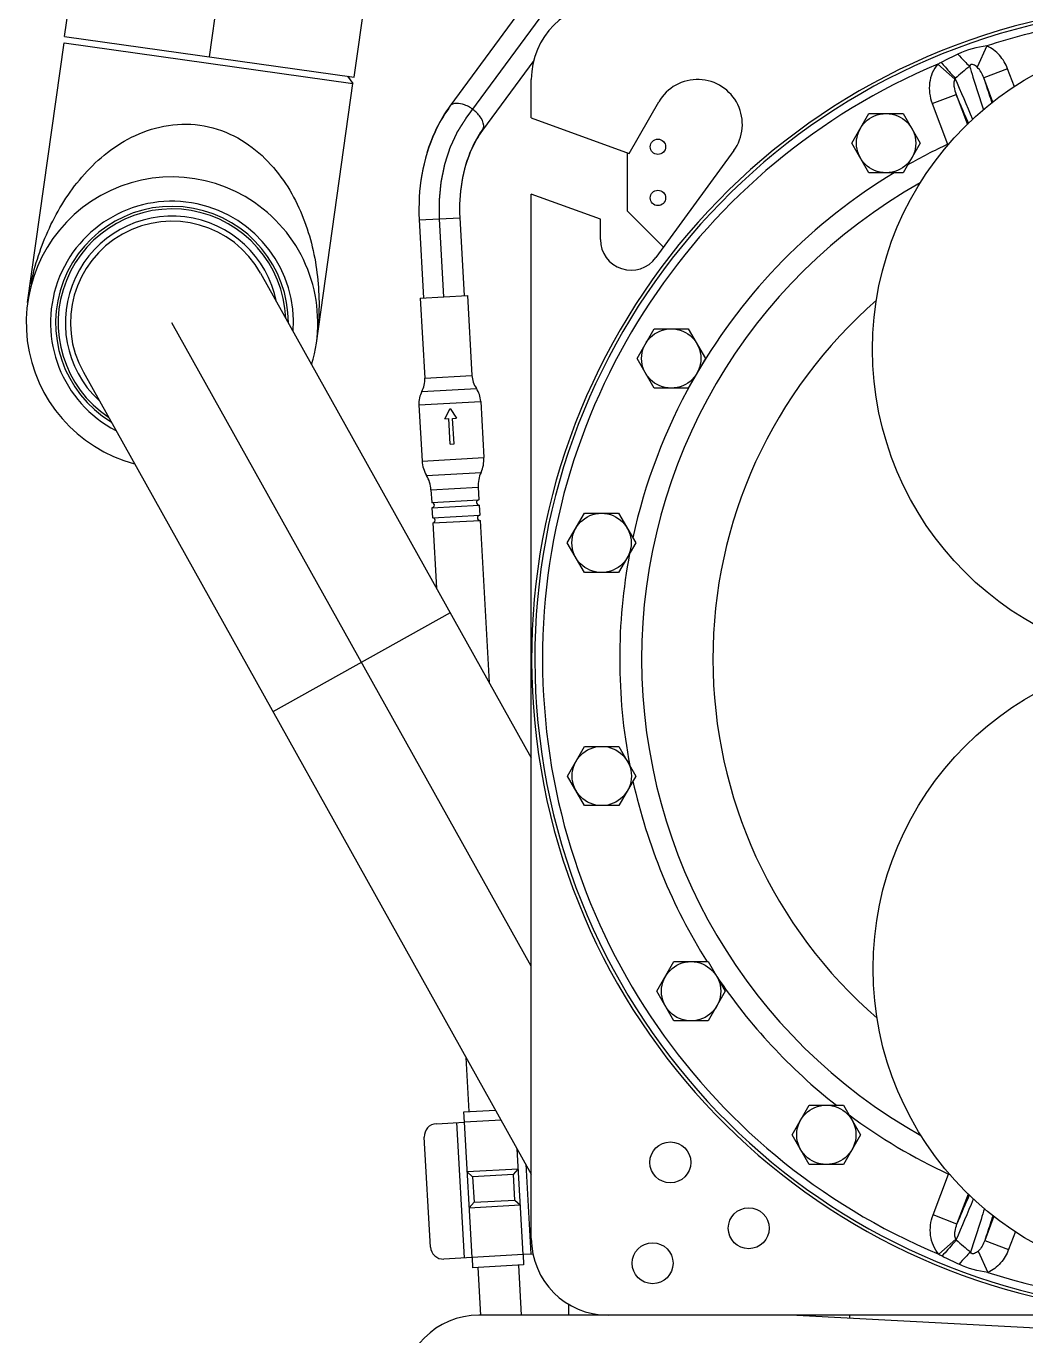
# Model space of a CAD drawing. Header units: millimetres. Extents: x 2513 to 2669, y 1505 to 1675.
# Drawn here: x 2524.77 to 2525.158, y 1506.535 to 1507.044 of the extents above; entities that cross this region are included whole.
import ezdxf

# ---------------------------------------------------------------- set-up
doc = ezdxf.new("R2010")
doc.units = ezdxf.units.MM
doc.linetypes.add('CENTER', pattern=[0.6, 0.375, -0.075, 0.075, -0.075])
for name, color, linetype in [('02___PRT_ALL_AXES', 7, 'Continuous'), ('AXES', 7, 'Continuous'), ('CENTER_LINE', 7, 'Continuous'), ('DEFAULT_1', 7, 'CENTER'), ('DTM_AXES', 7, 'Continuous')]:
    doc.layers.add(name, color=color, linetype=linetype)

msp = doc.modelspace()

# ---------------------------------------------------------------- linework, layer by layer
at = {"linetype": 'Continuous'}
for p, q in [((2524.991442180725, 1507.090428370102), (2524.934134725247, 1507.012628683333)), ((2524.784234732398, 1507.037279655017), (2524.896475308082, 1507.021505270823)), ((2525.142904979107, 1507.036077119431), (2525.139130993532, 1507.02776895871)), ((2524.966797816986, 1507.030358378122), (2524.946842855481, 1507.00326784092)), ((2525.123869319059, 1507.028983166437), (2525.130412274206, 1507.023108803203)), ((2525.150961973985, 1507.02718266098), (2525.141670726166, 1507.023653247023)), ((2525.153610768859, 1507.020209659258), (2525.150961973985, 1507.02718266098)), ((2524.894359833927, 1507.02431262618), (2524.896475321315, 1507.021505280795)), ((2525.145252994277, 1507.014222859663), (2525.141670726166, 1507.023653247023)), ((2525.121610642581, 1507.013718747086), (2525.130901890399, 1507.017248161043)), ((2525.130901890399, 1507.017248161043), (2525.135363715634, 1507.005502323213)), ((2525.121610642581, 1507.013718747086), (2525.127642556178, 1506.997839622469)), ((2524.946771380072, 1507.003457667162), (2524.946719541992, 1507.003383912696)), ((2524.946842855481, 1507.00326784092), (2524.947240030303, 1507.004108204427)), ((2525.003115623305, 1506.994534805079), (2525.003115623305, 1506.972014106027)), ((2525.127642556178, 1506.997839622469), (2525.128390463353, 1506.998123725753)), ((2525.127826601804, 1506.997444693096), (2525.127642556178, 1506.997839622469)), ((2524.922258693804, 1506.968598537257), (2524.923965265456, 1506.938094322972)), ((2524.938034065954, 1506.969176479457), (2524.922275127951, 1506.968294539688)), ((2524.938022241864, 1506.969394375222), (2524.939724203458, 1506.938976262741)), ((2525.003115623305, 1506.972014106027), (2525.01722535511, 1506.957904374222)), ((2524.860620268189, 1506.947718176934), (2524.96583153512, 1506.759379081474)), ((2524.791723555153, 1506.909230626337), (2524.96583153512, 1506.597559258661)), ((2524.932255441698, 1506.891161386495), (2524.934272486762, 1506.895155008378)), ((2524.934272486762, 1506.895155008378), (2524.936722542233, 1506.891411385169)), ((2524.932255441698, 1506.891161386495), (2524.93374447521, 1506.891244719386)), ((2524.93430002782, 1506.881317829306), (2524.93374447521, 1506.891244719386)), ((2524.935233508721, 1506.891328052278), (2524.936722542233, 1506.891411385169)), ((2524.935789061332, 1506.881401162198), (2524.935233508721, 1506.891328052278)), ((2524.93430002782, 1506.881317829306), (2524.935789061332, 1506.881401162198)), ((2524.934324222334, 1506.815780443834), (2524.865427509298, 1506.777292893237)), ((2524.928914836969, 1506.617226427283), (2524.939834416058, 1506.617837535154)), ((2524.939800777869, 1506.565058351945), (2524.936856349034, 1506.617670869371)), ((2524.942778844892, 1506.565225017728), (2524.939834416058, 1506.617837535154)), ((2524.926618044459, 1506.569299578592), (2524.924229168234, 1506.611985205937)), ((2524.962632625053, 1506.566336122949), (2524.960334539855, 1506.607399451125)), ((2524.960771523809, 1506.599591204718), (2524.940917743648, 1506.598480099497)), ((2524.943014232186, 1506.596605832003), (2524.940917743648, 1506.598480099497)), ((2524.958897256315, 1506.597494716179), (2524.943014232186, 1506.596605832003)), ((2524.958897256315, 1506.597494716179), (2524.960771523809, 1506.599591204718)), ((2524.959452808925, 1506.587567826099), (2524.958897256315, 1506.597494716179)), ((2524.963654538755, 1506.601456308267), (2524.965610692077, 1506.566502788731)), ((2525.121987602979, 1506.581754060331), (2525.127991793102, 1506.597643688433)), ((2525.127991793102, 1506.597643688433), (2525.128173713651, 1506.598035843966)), ((2525.128731440591, 1506.597364198937), (2525.127991793102, 1506.597643688433)), ((2524.943014232186, 1506.596605832003), (2524.943569784796, 1506.586678941923)), ((2524.943569784796, 1506.586678941923), (2524.959452808925, 1506.587567826099)), ((2524.959452808925, 1506.587567826099), (2524.961549297463, 1506.585693558605)), ((2525.131284996632, 1506.578240868028), (2525.135725289973, 1506.589991763387)), ((2524.943569784796, 1506.586678941923), (2524.941695517302, 1506.584582453385)), ((2524.941695517302, 1506.584582453385), (2524.961549297463, 1506.585693558605)), ((2525.131284996632, 1506.578240868028), (2525.121987602979, 1506.581754060331)), ((2525.145628569886, 1506.581285314315), (2525.142064994975, 1506.571854586958)), ((2525.130805609736, 1506.572379380079), (2525.12427291744, 1506.566493606362)), ((2525.142064994975, 1506.571854586958), (2525.151362388628, 1506.568341394655)), ((2525.153997479974, 1506.575314961553), (2525.151362388628, 1506.568341394655)), ((2524.966630284484, 1506.566559849626), (2524.962632625053, 1506.566336122949)), ((2525.139532449335, 1506.567734449185), (2525.143320929772, 1506.55943288765)), ((2524.942778844892, 1506.565225017728), (2524.931859265804, 1506.564613909857)), ((2524.980250331172, 1506.54717548286), (2524.980250331172, 1506.542799682843)), ((2525.069084504612, 1506.542799682843), (2524.945449566912, 1506.542799682843)), ((2525.069084504612, 1506.542799682843), (2525.220854698305, 1506.53484574403)), ((2525.089616989847, 1506.541723620888), (2525.089616989847, 1506.542799682843))]:
    msp.add_line(p, q, dxfattribs=at)
for centre, radius in [((2525.015046531524, 1506.996870164817), 0.002982727054788928), ((2525.015046531524, 1506.976985317785), 0.002982727054788928), ((2525.019876781864, 1506.602167389382), 0.007953938812770475), ((2525.050342135005, 1506.576603922797), 0.007953938812770475), ((2525.012970846963, 1506.563001886333), 0.007953938812770475)]:
    msp.add_circle(centre, radius, dxfattribs=at)
for centre, radius, start, end in [((2525.220854698305, 1506.797822846027), 0.254918951116987, 101.2011361508318, 78.89886385321802), ((2525.220854698305, 1506.797822846027), 0.2536602252505167, 101.2011361508318, 78.89886385321802), ((2525.220854698305, 1506.797822846027), 0.2506815859194569, 101.2011361508318, 108.1165597254186), ((2525.258206121138, 1506.766963011269), 0.2944734374935963, 115.4481456455248, 116.8643511655587), ((2525.220854698305, 1506.797822846027), 0.2506815859194569, 112.7609217502313, 247.3390789294282), ((2525.142751227071, 1506.994899966077), 0.03896397049738818, 116.8720348190403, 118.9862148733721), ((2525.505361143501, 1506.592247926665), 0.5712931619960547, 130.2637143473145, 130.9917113737177), ((2517.868399360303, 1503.92885153557), 7.894079274452244, 22.95442026370602, 23.08004366538634), ((2524.974878969578, 1506.982617999776), 0.05060370118477862, 143.6260315051923, 144.6159631628333), ((2524.97788065618, 1506.981540469916), 0.03805457390517197, 143.6272465743056, 144.8344277893007), ((2525.220854698305, 1506.797822846027), 0.2206699215979315, 114.9865368727507, 119.509649387856), ((2525.220854698305, 1506.797822846027), 0.2206699215979315, 121.0936106096333, 149.7896239478897), ((2525.220854698305, 1506.797822846027), 0.2121593876719925, 119.3248752610172, 240.7805115022066), ((2524.82617191167, 1506.928474401636), 0.0472265117008247, 355.8597923609477, 242.5180376757082), ((2524.82617191167, 1506.928474401636), 0.04523802699763207, 359.9105175378944, 238.4671523516478), ((2524.826171911671, 1506.928474401636), 0.03945899332897852, 29.1888960649695, 209.1888960649694), ((2525.220854698305, 1506.797822846027), 0.1844648556638422, 130.9169221926195, 229.1811859653299), ((2525.220854698305, 1506.797822846027), 0.2206699215979315, 150.711850204477, 167.6899439099225), ((2525.220854698305, 1506.797822846027), 0.2206699215979315, 169.305432233271, 190.7972527531087), ((2525.220854698305, 1506.797822846027), 0.2206699215979315, 192.4130492808267, 212.2154888200872), ((2525.220854698305, 1506.797822846027), 0.2206699215979315, 213.9982224923753, 231.8094379379627), ((2525.220854698305, 1506.797822846027), 0.2206699215979315, 233.4080091036227, 245.1134631269462), ((2524.929192613275, 1506.612262982243), 0.004971211757981546, 93.20318351576482, 183.2031835118743), ((2517.420299881207, 1509.8412890618), 8.375154651884209, 337.0235613680758, 337.1419124309242), ((2525.505030886621, 1507.003927898253), 0.5713377462779843, 229.1083170190236, 229.8362572459193), ((2524.931581489499, 1506.569577354897), 0.004971211757981546, 183.2031835118743, 273.2031835157647), ((2525.143089750783, 1506.600599178327), 0.03895206356761008, 241.1134619578761, 243.228288350435), ((2525.258151408926, 1506.828746198808), 0.2944716282582617, 243.2356444848817, 244.6518587080215), ((2525.220854698305, 1506.797822846027), 0.2506815859194569, 251.9834399629196, 288.116559701899), ((2524.945449566912, 1506.512972412295), 0.02982727054788928, 90, 180)]:
    msp.add_arc(centre, radius, start, end, dxfattribs=at)
for points in [[(2525.142904979105, 1507.036077119432), (2525.139033576758, 1507.035656371139), (2525.135188620646, 1507.034539135471), (2525.131672635818, 1507.032865027964)], [(2525.130621479577, 1507.023462570433), (2525.13054211842, 1507.023350899127), (2525.130473148766, 1507.023231534603), (2525.130412273853, 1507.02310880352)], [(2525.131015432347, 1506.572025978607), (2525.130935871938, 1506.572137508059), (2525.13086670079, 1506.572256756366), (2525.130805609591, 1506.572379379949)], [(2525.14332092977, 1506.559432887648), (2525.139448749733, 1506.559846417592), (2525.135601998422, 1506.560957611924), (2525.132082997437, 1506.562625370097)]]:
    msp.add_open_spline(points, degree=3, dxfattribs=at)
for points, knots in [([(2525.150961973985, 1507.02718266098), (2525.150237573916, 1507.029089647059), (2525.148108495006, 1507.032678452161), (2525.144759109005, 1507.035234885537), (2525.142904972745, 1507.036077122639)], [0, 0, 0, 0, 0.5004262716, 1, 1, 1, 1]), ([(2525.131672635505, 1507.03286502879), (2525.132494201503, 1507.031927075927), (2525.133941016832, 1507.030331476642), (2525.135451766482, 1507.028791200887), (2525.136130584137, 1507.028189037576)], [0, 0, 0, 0, 0.5787904246, 1, 1, 1, 1]), ([(2525.123869316279, 1507.028983163095), (2525.122970491049, 1507.027982037471), (2525.121506787011, 1507.025654695878), (2525.120101993963, 1507.020419968901), (2525.120660618424, 1507.016219713712), (2525.121610642581, 1507.013718747086)], [0, 0, 0, 0, 0.2506631628, 0.5015615327, 1, 1, 1, 1]), ([(2525.125139536357, 1507.029656539071), (2525.125685799896, 1507.029029017469), (2525.127501133064, 1507.026953862922), (2525.129321367372, 1507.024882462593), (2525.130621479577, 1507.023462570433)], [0, 0, 0, 0, 0.3017500771, 1, 1, 1, 1]), ([(2525.139130993532, 1507.02776895871), (2525.138920083791, 1507.027955136497), (2525.138480114175, 1507.02830911504), (2525.137752578461, 1507.028765524347), (2525.136777357156, 1507.028969794492), (2525.13628846623, 1507.028455642685), (2525.136130566789, 1507.028189059648)], [0, 0, 0, 0, 0.2387530941, 0.4760602207, 0.7370520345999999, 1, 1, 1, 1]), ([(2525.136130574484, 1507.028189050953), (2525.136585482289, 1507.026781132565), (2525.138414011386, 1507.021120239562), (2525.140240418531, 1507.015458661022), (2525.141611105766, 1507.011204739889)], [0, 0, 0, 0, 0.248716572, 1, 1, 1, 1]), ([(2525.141670725925, 1507.023653246932), (2525.141400694885, 1507.024410581859), (2525.140725579676, 1507.025892002438), (2525.139745157473, 1507.027226619875), (2525.139130992479, 1507.027768956392)], [0, 0, 0, 0, 0.4952844165999999, 1, 1, 1, 1]), ([(2525.130412274206, 1507.023108803203), (2525.130180018738, 1507.022640405667), (2525.129993869062, 1507.021599395926), (2525.130118496092, 1507.019600114542), (2525.1305352804, 1507.018156506837), (2525.130901890606, 1507.017248161122)], [0, 0, 0, 0, 0.2610660047, 0.510873726, 1, 1, 1, 1]), ([(2525.141670726166, 1507.023653247023), (2525.141937481914, 1507.022844560868), (2525.143007707656, 1507.019600666249), (2525.144078639736, 1507.016357004645), (2525.144883067181, 1507.013922112292)], [0, 0, 0, 0, 0.2492906108, 1, 1, 1, 1]), ([(2525.13578962267, 1507.005934282977), (2525.135381323871, 1507.006880031018), (2525.133752750691, 1507.01065161351), (2525.13212323563, 1507.014422789267), (2525.130901890399, 1507.017248161043)], [0, 0, 0, 0, 0.2507489426, 1, 1, 1, 1]), ([(2524.933737550425, 1507.011788319827), (2524.931661800751, 1507.008970315204), (2524.924081049115, 1506.995856931539), (2524.921656753831, 1506.980145716484), (2524.922258698016, 1506.968598537459)], [0, 0, 0, 0, 0.2323588014, 1, 1, 1, 1]), ([(2524.933622320673, 1507.011920277755), (2524.931546986602, 1507.008998434262), (2524.924100599567, 1506.9957886114), (2524.921659612534, 1506.980088190746), (2524.92225869616, 1506.968598537373)], [0, 0, 0, 0, 0.2375137429, 1, 1, 1, 1]), ([(2524.947240030303, 1507.004108204427), (2524.947582276296, 1507.005406845444), (2524.946470879667, 1507.008276676945), (2524.943559885723, 1507.011210335088), (2524.939789899884, 1507.01365370807), (2524.935274011723, 1507.014175918918), (2524.934135261228, 1507.012628288656)], [0, 0, 0, 0, 0.2224615474, 0.4487042315999999, 0.6817192154, 1, 1, 1, 1]), ([(2524.771317480545, 1506.943558914512), (2524.772897241276, 1506.95102046957), (2524.777734753435, 1506.965830072485), (2524.788182820431, 1506.9826160866), (2524.799681283574, 1506.994007248984), (2524.810380505557, 1507.001116914502), (2524.823084447973, 1507.005626706378), (2524.832369386851, 1507.00591605498), (2524.836964911382, 1507.005270584999)], [0, 0, 0, 0, 0.2323440599, 0.4704052935, 0.5942580265, 0.7231332143000001, 0.8586298820999999, 1, 1, 1, 1]), ([(2524.836964911382, 1507.005270584999), (2524.841560131644, 1507.004624438351), (2524.850405246382, 1507.001787158193), (2524.8613736392, 1506.993950947721), (2524.869698593134, 1506.984168238475), (2524.877611875524, 1506.970049811484), (2524.883028722378, 1506.951035219777), (2524.883597319151, 1506.9354666526), (2524.88305953508, 1506.927859032998)], [0, 0, 0, 0, 0.1413701045, 0.2768669469, 0.4057422623, 0.5295950867, 0.7676562962000001, 1, 1, 1, 1]), ([(2524.946842855481, 1507.00326784092), (2524.945267380575, 1507.001129001336), (2524.939366151247, 1506.990836111153), (2524.937542660798, 1506.978521289885), (2524.938022244055, 1506.969394375327)], [0, 0, 0, 0, 0.2252004233, 1, 1, 1, 1]), ([(2524.946719541992, 1507.003383912696), (2524.945137411994, 1507.00112728988), (2524.939382690283, 1506.990738145805), (2524.937546825606, 1506.978442859391), (2524.938022244572, 1506.969394375355)], [0, 0, 0, 0, 0.233223376, 1, 1, 1, 1]), ([(2525.131284996632, 1506.578240868028), (2525.131689584968, 1506.579181316663), (2525.133312373172, 1506.582953946895), (2525.13493434139, 1506.586726929872), (2525.136151403027, 1506.589559600783)], [0, 0, 0, 0, 0.2492873923, 1, 1, 1, 1]), ([(2525.141984402251, 1506.584305326169), (2525.141528195242, 1506.582880977934), (2525.139712716106, 1506.5772150206), (2525.137894804262, 1506.571549842872), (2525.1365327682, 1506.567309120551)], [0, 0, 0, 0, 0.2513777633, 1, 1, 1, 1]), ([(2525.124272916804, 1506.566493607127), (2525.123372352769, 1506.567493173569), (2525.121904572853, 1506.569817948208), (2525.120490656119, 1506.575050223888), (2525.121041946787, 1506.579251441919), (2525.121987602979, 1506.581754060331)], [0, 0, 0, 0, 0.2506637572, 0.501562174, 1, 1, 1, 1]), ([(2525.130805609736, 1506.572379380079), (2525.130572425214, 1506.572847324329), (2525.130384621668, 1506.573888094488), (2525.130505678741, 1506.575887552771), (2525.130919975295, 1506.577331890461), (2525.131284996882, 1506.578240867934)], [0, 0, 0, 0, 0.2610698231, 0.5108773329999999, 1, 1, 1, 1]), ([(2525.145258629892, 1506.58158608517), (2525.144991514076, 1506.580772798505), (2525.14392640299, 1506.577529151582), (2525.142862078684, 1506.574285246324), (2525.142064994975, 1506.571854586958)], [0, 0, 0, 0, 0.2507374988, 1, 1, 1, 1]), ([(2525.131015432347, 1506.572025978607), (2525.130678136061, 1506.571656313976), (2525.128836524163, 1506.56960427921), (2525.127023090779, 1506.567527206778), (2525.125544308099, 1506.565822451792)], [0, 0, 0, 0, 0.1814968773, 1, 1, 1, 1]), ([(2525.142064994733, 1506.57185458705), (2525.141796285945, 1506.571096782), (2525.141123766039, 1506.569614175578), (2525.140145648292, 1506.568277878753), (2525.139532448405, 1506.567734451222)], [0, 0, 0, 0, 0.4952843983, 1, 1, 1, 1]), ([(2525.136532777902, 1506.567309134043), (2525.135855012233, 1506.566705786873), (2525.134346953145, 1506.565162876675), (2525.132902924842, 1506.563564754616), (2525.132082997123, 1506.562625369264)], [0, 0, 0, 0, 0.4212095795, 1, 1, 1, 1]), ([(2525.139532449335, 1506.567734449185), (2525.139321872412, 1506.56754789451), (2525.138882509159, 1506.567193159945), (2525.138155775596, 1506.566735475219), (2525.137180902186, 1506.566529507158), (2525.136691136047, 1506.567042814008), (2525.136532760502, 1506.567309111823)], [0, 0, 0, 0, 0.2387533837, 0.4760612094, 0.7370539786, 1, 1, 1, 1]), ([(2525.151362388628, 1506.568341394655), (2525.150641318391, 1506.566433146717), (2525.148518505628, 1506.562840630496), (2525.145173585577, 1506.560278355496), (2525.143320921704, 1506.559432883563)], [0, 0, 0, 0, 0.5004262566, 1, 1, 1, 1])]:
    msp.add_open_spline(points, degree=3, knots=knots, dxfattribs=at)
at = {"layer": '02___PRT_ALL_AXES', "linetype": 'Continuous'}
for p, q in [((2524.770051623828, 1506.936361593733), (2524.784234732398, 1507.037279655017)), ((2524.882292199512, 1506.920587209539), (2524.896475308082, 1507.021505270823)), ((2525.090427799129, 1506.998264948703), (2525.097076794856, 1507.00978134712)), ((2525.097076794856, 1507.00978134712), (2525.110374786308, 1507.00978134712)), ((2525.110374786308, 1507.00978134712), (2525.117023782034, 1506.998264948703)), ((2525.097076794856, 1506.986748550285), (2525.090427799129, 1506.998264948703)), ((2525.117023782034, 1506.998264948703), (2525.110374786308, 1506.986748550285)), ((2525.110374786308, 1506.986748550285), (2525.097076794856, 1506.986748550285)), ((2525.006910481062, 1506.914601738065), (2525.013559476788, 1506.926118136482)), ((2525.013559476788, 1506.926118136482), (2525.026857468241, 1506.926118136482)), ((2525.026857468241, 1506.926118136482), (2525.033506463967, 1506.914601738065)), ((2525.013559476788, 1506.903085339648), (2525.006910481062, 1506.914601738065)), ((2525.033506463967, 1506.914601738065), (2525.026857468241, 1506.903085339648)), ((2525.026857468241, 1506.903085339648), (2525.013559476788, 1506.903085339648)), ((2524.979822484883, 1506.842915436258), (2524.98647148061, 1506.854431834675)), ((2524.98647148061, 1506.854431834675), (2524.999769472062, 1506.854431834675)), ((2524.999769472062, 1506.854431834675), (2525.006418467789, 1506.842915436258)), ((2524.98647148061, 1506.83139903784), (2524.979822484883, 1506.842915436258)), ((2525.006418467789, 1506.842915436258), (2524.999769472062, 1506.83139903784)), ((2524.999769472062, 1506.83139903784), (2524.98647148061, 1506.83139903784)), ((2524.979901533119, 1506.752332853479), (2524.986550528846, 1506.763849251897)), ((2524.986550528846, 1506.763849251897), (2524.999848520298, 1506.763849251897)), ((2524.999848520298, 1506.763849251897), (2525.006497516024, 1506.752332853479)), ((2524.986550528846, 1506.740816455062), (2524.979901533119, 1506.752332853479)), ((2525.006497516024, 1506.752332853479), (2524.999848520298, 1506.740816455062)), ((2524.999848520298, 1506.740816455062), (2524.986550528846, 1506.740816455062)), ((2525.014639017857, 1506.668675709698), (2525.021288013583, 1506.680192108116)), ((2525.021288013583, 1506.680192108116), (2525.034586005036, 1506.680192108116)), ((2525.034586005036, 1506.680192108116), (2525.041235000762, 1506.668675709698)), ((2525.021288013583, 1506.657159311281), (2525.014639017857, 1506.668675709698)), ((2525.041235000762, 1506.668675709698), (2525.034586005036, 1506.657159311281)), ((2525.034586005036, 1506.657159311281), (2525.021288013583, 1506.657159311281)), ((2525.067195643173, 1506.612903973675), (2525.0738446389, 1506.624420372092)), ((2525.0738446389, 1506.624420372092), (2525.087142630352, 1506.624420372092)), ((2525.087142630352, 1506.624420372092), (2525.093791626078, 1506.612903973675)), ((2525.0738446389, 1506.601387575257), (2525.067195643173, 1506.612903973675)), ((2525.093791626078, 1506.612903973675), (2525.087142630352, 1506.601387575257)), ((2525.087142630352, 1506.601387575257), (2525.0738446389, 1506.601387575257))]:
    msp.add_line(p, q, dxfattribs=at)
for centre in [(2525.103725790582, 1506.998264948703), (2525.020208472515, 1506.914601738065), (2524.993120476336, 1506.842915436258), (2524.993199524572, 1506.752332853479), (2525.027937009309, 1506.668675709698), (2525.080493634625, 1506.612903973675)]:
    msp.add_circle(centre, 0.01151639841724371, dxfattribs=at)
for radius, start, end in [(0.05667181404098963, 343.3175942213613, 255.0602247515504), (0.04424378464603577, 2.296083803259789, 236.0815280677002)]:
    msp.add_arc((2524.82617191167, 1506.928474401636), radius, start, end, dxfattribs=at)
at = {"layer": 'AXES', "linetype": 'Continuous'}
for p, q in [((2524.96583153512, 1507.00810510339), (2524.96583153512, 1507.023018738664)), ((2525.003818849848, 1506.994278851549), (2525.015389103129, 1507.014319118087)), ((2524.96583153512, 1507.00810510339), (2525.003818849848, 1506.994278851549)), ((2525.044520798715, 1506.995374925372), (2525.014250537055, 1506.953820613076)), ((2524.96583153512, 1506.572626953391), (2524.96583153512, 1506.978479686281)), ((2524.992676078613, 1506.968709071497), (2524.96583153512, 1506.978479686281)), ((2524.992676078613, 1506.960845462543), (2524.992676078613, 1506.968709071497)), ((2524.922667324578, 1506.938021684468), (2524.941022144336, 1506.939048901245)), ((2524.941022144336, 1506.939048901245), (2524.94276096174, 1506.907978847915)), ((2524.922667324578, 1506.938021684468), (2524.924406141981, 1506.906951631139)), ((2524.924406141981, 1506.906951631139), (2524.94276096174, 1506.907978847915)), ((2524.923275132691, 1506.90176096618), (2524.944464079568, 1506.902946793227)), ((2524.922144123402, 1506.896570301222), (2524.946167197397, 1506.897914738539)), ((2524.946167197397, 1506.897914738539), (2524.947389413139, 1506.876075580362)), ((2524.922144123402, 1506.896570301222), (2524.923366339145, 1506.874731143045)), ((2524.923366339145, 1506.874731143045), (2524.947389413139, 1506.876075580362)), ((2524.92510015415, 1506.869150575955), (2524.946289101026, 1506.870336403002)), ((2524.926833969155, 1506.863570008866), (2524.945188788914, 1506.864597225642)), ((2524.926833969155, 1506.863570008866), (2524.92711174546, 1506.858606563825)), ((2524.945188788914, 1506.864597225642), (2524.945466565219, 1506.859633780602)), ((2524.92711174546, 1506.858606563825), (2524.945466565219, 1506.859633780602)), ((2524.927222855982, 1506.856621185809), (2524.945577675741, 1506.857648402586)), ((2524.945577675741, 1506.857648402586), (2524.945799896785, 1506.853677646553)), ((2524.927222855982, 1506.856621185809), (2524.927445077026, 1506.852650429777)), ((2524.927445077026, 1506.852650429777), (2524.945799896785, 1506.853677646553)), ((2524.927556187548, 1506.850665051761), (2524.945911007307, 1506.851692268537)), ((2524.945911007307, 1506.851692268537), (2524.949434579172, 1506.788731335673)), ((2524.927556187548, 1506.850665051761), (2524.928972319291, 1506.825360906151)), ((2524.941662097816, 1506.6219230128), (2524.94048647977, 1506.642929540175)), ((2524.939612195014, 1506.621808291186), (2524.951901182236, 1506.622496037184)), ((2524.939834416058, 1506.617837535154), (2524.939612195014, 1506.621808291186)), ((2524.954058844846, 1506.61863359701), (2524.939834416058, 1506.617837535154)), ((2524.962632625053, 1506.566336122949), (2524.942778844892, 1506.565225017728)), ((2524.942778844892, 1506.565225017728), (2524.943001065937, 1506.561254261696)), ((2524.962854846097, 1506.562365366916), (2524.943001065937, 1506.561254261696)), ((2524.960804943296, 1506.562250645302), (2524.961893505059, 1506.542799682843)), ((2524.962632625053, 1506.566336122949), (2524.962854846097, 1506.562365366916)), ((2524.945050968739, 1506.56136898331), (2524.946090188802, 1506.542799682843)), ((2525.372624891997, 1506.542799682843), (2525.069084504612, 1506.542799682843))]:
    msp.add_line(p, q, dxfattribs=at)
for centre in [(2525.220749713862, 1506.918126124762), (2525.220959682747, 1506.677519567292)]:
    msp.add_circle(centre, 0.122291809246346, dxfattribs=at)
for centre, radius, start, end in [((2524.995658805668, 1507.023018738664), 0.02982727054788928, 90, 180), ((2525.030457287974, 1507.005619497511), 0.01739924115293541, 323.9285129673313, 149.9999999993659), ((2525.004606986832, 1506.960845462543), 0.01193090821915571, 180, 323.9285129673313), ((2524.95268785182, 1506.908534400525), 0.009942423515963092, 183.2031835118743, 214.1939823425029), ((2524.914479251901, 1506.906396078529), 0.009942423515963092, 332.2123846849605, 3.203183511874414), ((2524.936240307316, 1506.897359185929), 0.009942423515963092, 3.203183511874414, 34.19398234250303), ((2524.932071013483, 1506.897125853832), 0.009942423515963092, 152.2123846849605, 183.2031835118743), ((2524.935377876142, 1506.875403361703), 0.01203033245431534, 183.2031835118743, 211.3155975198977), ((2524.935377876142, 1506.875403361703), 0.01203033245431534, 335.0907695056332, 3.203183511874414), ((2524.914822432158, 1506.862897790207), 0.01203033245431534, 3.203183511874414, 31.31559751989777), ((2524.95720032591, 1506.8652694443), 0.01203033245431534, 155.0907695056333, 183.2031835118743), ((2524.927167300721, 1506.857613874817), 0.0009942423515963094, 273.2031835157647, 93.20318351576482), ((2524.945522120479, 1506.858641091594), 0.0009942423515963094, 93.20318351576482, 273.2031835157647), ((2524.927500632287, 1506.851657740769), 0.0009942423515963094, 273.2031835157647, 93.20318351576482), ((2524.945855452046, 1506.852684957545), 0.0009942423515963094, 93.20318351576482, 273.2031835157647), ((2524.995658805668, 1506.572626953391), 0.02982727054788928, 180, 270)]:
    msp.add_arc(centre, radius, start, end, dxfattribs=at)
at = {"layer": 'CENTER_LINE', "linetype": 'Continuous'}
for p, q in [((2524.784432976934, 1507.039761827106), (2524.792873656196, 1507.099820380762)), ((2524.896968922555, 1507.023945931375), (2524.905409601816, 1507.08400448503)), ((2524.784432976934, 1507.039761827106), (2524.896968922555, 1507.023945931375))]:
    msp.add_line(p, q, dxfattribs=at)
at = {"layer": 'CENTER_LINE', "linetype": 'CENTER'}
msp.add_line((2524.840700949744, 1507.03185387924), (2524.848103859368, 1507.084528318236), dxfattribs=at)
at = {"layer": 'DEFAULT_1', "linetype": 'CENTER'}
for p, q in [((2524.940488790364, 1507.007948262127), (2525.001243856508, 1507.090428370102)), ((2524.931844734457, 1506.938535292857), (2524.930154596953, 1506.968735509572)), ((2524.96583153512, 1506.678469170068), (2524.826171911671, 1506.928474401636))]:
    msp.add_line(p, q, dxfattribs=at)
msp.add_open_spline([(2524.930154596953, 1506.968735509572), (2524.930151953756, 1506.969186305706), (2524.93014666736, 1506.970087897974), (2524.930140059372, 1506.971214888309), (2524.930134772968, 1506.972116480578), (2524.930130808201, 1506.972792674775), (2524.9301268433, 1506.973468868991), (2524.930122878897, 1506.974145063134), (2524.930119573679, 1506.974708558483), (2524.93011726306, 1506.975103004776), (2524.930115937972, 1506.975328403362), (2524.930114957491, 1506.97549745032), (2524.93011392604, 1506.97566650485), (2524.930113295359, 1506.975793274517), (2524.930112652654, 1506.975877820646), (2524.930112715583, 1506.975912999068), (2524.930111994415, 1506.975941256421), (2524.930114094715, 1506.975969094618), (2524.930119081158, 1506.976017616713), (2524.930125520678, 1506.976087035602), (2524.930136206144, 1506.97619804904), (2524.930149432099, 1506.97633683528), (2524.930170666774, 1506.976558882398), (2524.930197185022, 1506.976836445024), (2524.930229017662, 1506.97716951858), (2524.930271457429, 1506.977613617211), (2524.930324508427, 1506.978168740309), (2524.930388169068, 1506.978834888108), (2524.930451829869, 1506.979501035884), (2524.930515490589, 1506.980167183671), (2524.930579151473, 1506.980833331439), (2524.930632201729, 1506.981388454635), (2524.930674643005, 1506.981832553065), (2524.930706471037, 1506.982165627237), (2524.930733003702, 1506.982443187934), (2524.930754208962, 1506.982665238987), (2524.930767509778, 1506.982804015213), (2524.930778041582, 1506.982915049207), (2524.930784872316, 1506.982984415762), (2524.930789156092, 1506.983033031856), (2524.930792382721, 1506.983060719378), (2524.930798542529, 1506.983088056228), (2524.930805239715, 1506.983122347151), (2524.930822138127, 1506.983204546716), (2524.930847139167, 1506.983327887497), (2524.930880671976, 1506.98349231819), (2524.930914151796, 1506.983656755218), (2524.93095881004, 1506.983876002379), (2524.931036953354, 1506.98425968594), (2524.931148591163, 1506.984807804775), (2524.931282554604, 1506.985465547608), (2524.931416518562, 1506.986123290379), (2524.93155048238, 1506.986781033167), (2524.931684446241, 1506.987438775947), (2524.931796082768, 1506.987986894943), (2524.931885392023, 1506.988425390113), (2524.931952373881, 1506.988754261563), (2524.932019356054, 1506.989083132739), (2524.932075173549, 1506.989357192905), (2524.932119829747, 1506.989576439126), (2524.932147734857, 1506.989713472368), (2524.932170070427, 1506.989823088992), (2524.932186790665, 1506.989905328754), (2524.932200824214, 1506.989973775064), (2524.932210451415, 1506.990021857873), (2524.932216259154, 1506.99004906771), (2524.932219751596, 1506.990070224566), (2524.932226544246, 1506.990088516536), (2524.932234449963, 1506.990113905134), (2524.932248821311, 1506.990157869586), (2524.932269071402, 1506.990220919365), (2524.932293491534, 1506.990296474908), (2524.932326009788, 1506.990397252023), (2524.93236667196, 1506.990523210958), (2524.932431723412, 1506.990724752216), (2524.93251304048, 1506.990976676401), (2524.932610619782, 1506.991278986446), (2524.932708199399, 1506.991581296217), (2524.932838305445, 1506.991984376008), (2524.933000938042, 1506.992488225712), (2524.933196097134, 1506.993092845376), (2524.933391256264, 1506.993697465017), (2524.933586415262, 1506.994302084732), (2524.93378157475, 1506.994906704177), (2524.933944206135, 1506.995410554553), (2524.934058051086, 1506.995763248173), (2524.934123100688, 1506.99596478995), (2524.934171901004, 1506.996115939055), (2524.934220651191, 1506.996267115788), (2524.934257354383, 1506.996380420875), (2524.93428160459, 1506.99645607807), (2524.934292034113, 1506.996487422635), (2524.934299618942, 1506.996512916479), (2524.934309978717, 1506.996536880969), (2524.934329397628, 1506.996578108251), (2524.934356466235, 1506.996637375112), (2524.93440015194, 1506.9967319949), (2524.934454630351, 1506.996850340577), (2524.93454186775, 1506.997039654011), (2524.934650889815, 1506.997276309406), (2524.93478172686, 1506.997560290058), (2524.934956172562, 1506.997938932962), (2524.935174230956, 1506.998412235893), (2524.935435900484, 1506.998980199712), (2524.935697570166, 1506.999548163441), (2524.935959239776, 1507.000116127228), (2524.936220909521, 1507.00068409087), (2524.936438967253, 1507.001157394344), (2524.936613414303, 1507.001536036141), (2524.936744247232, 1507.00182002017), (2524.936853282174, 1507.002056664999), (2524.936940493304, 1507.002245999992), (2524.936995038569, 1507.002364290804), (2524.937038587045, 1507.00245902321), (2524.937066005029, 1507.002518003352), (2524.937084796418, 1507.002559745614), (2524.937096162068, 1507.002582884626), (2524.937109892404, 1507.002603334994), (2524.93712624566, 1507.002629818541), (2524.937152863348, 1507.002671677749), (2524.937185980528, 1507.002724177913), (2524.937239054606, 1507.002808079722), (2524.937305367497, 1507.002912990763), (2524.937384955679, 1507.003038869554), (2524.937491068821, 1507.003206712986), (2524.937676768886, 1507.003500436641), (2524.937942053612, 1507.003920043092), (2524.938260395746, 1507.004423570306), (2524.938578737757, 1507.004927097661), (2524.9388970798, 1507.005430624979), (2524.939321535847, 1507.006101994749), (2524.939852105909, 1507.006941206957), (2524.940276561957, 1507.007612576725), (2524.940488789982, 1507.007948261608)], degree=3, knots=[0, 0, 0, 0, 0.03125, 0.0625, 0.078125, 0.09375, 0.109375, 0.125, 0.140625, 0.1484375, 0.15234375, 0.15625, 0.16015625, 0.1640625, 0.1650390625, 0.166015625, 0.1665039062, 0.1669921875, 0.16796875, 0.169921875, 0.171875, 0.17578125, 0.1796875, 0.1875, 0.1953125, 0.203125, 0.21875, 0.234375, 0.25, 0.265625, 0.28125, 0.296875, 0.3046875, 0.3125, 0.3203125, 0.32421875, 0.328125, 0.330078125, 0.33203125, 0.3330078125, 0.3334960938, 0.333984375, 0.3349609375, 0.3359375, 0.33984375, 0.34375, 0.34765625, 0.3515625, 0.359375, 0.375, 0.390625, 0.40625, 0.421875, 0.4375, 0.453125, 0.4609375, 0.46875, 0.4765625, 0.484375, 0.48828125, 0.4921875, 0.494140625, 0.49609375, 0.498046875, 0.4990234375, 0.4995117188, 0.5, 0.5004882812, 0.5009765625, 0.501953125, 0.50390625, 0.505859375, 0.5078125, 0.51171875, 0.515625, 0.5234375, 0.53125, 0.5390625, 0.546875, 0.5625, 0.578125, 0.59375, 0.609375, 0.625, 0.640625, 0.6484375, 0.65234375, 0.65625, 0.66015625, 0.6640625, 0.6650390625, 0.666015625, 0.6665039062, 0.6669921875, 0.66796875, 0.669921875, 0.671875, 0.67578125, 0.6796875, 0.6875, 0.6953125, 0.703125, 0.71875, 0.734375, 0.75, 0.765625, 0.78125, 0.796875, 0.8046875, 0.8125, 0.8203125, 0.82421875, 0.828125, 0.830078125, 0.83203125, 0.8330078125, 0.8334960938, 0.833984375, 0.8349609375, 0.8359375, 0.837890625, 0.83984375, 0.84375, 0.84765625, 0.8515625, 0.859375, 0.875, 0.890625, 0.90625, 0.921875, 0.9375, 0.96875, 1, 1, 1, 1], dxfattribs=at)
at = {"layer": 'DTM_AXES', "linetype": 'Continuous'}
msp.add_arc((2524.82617191167, 1506.928474401636), 0.0414599060615661, 11.3444153669593, 226.6308872674166, dxfattribs=at)

doc.saveas('drawing.dxf')
